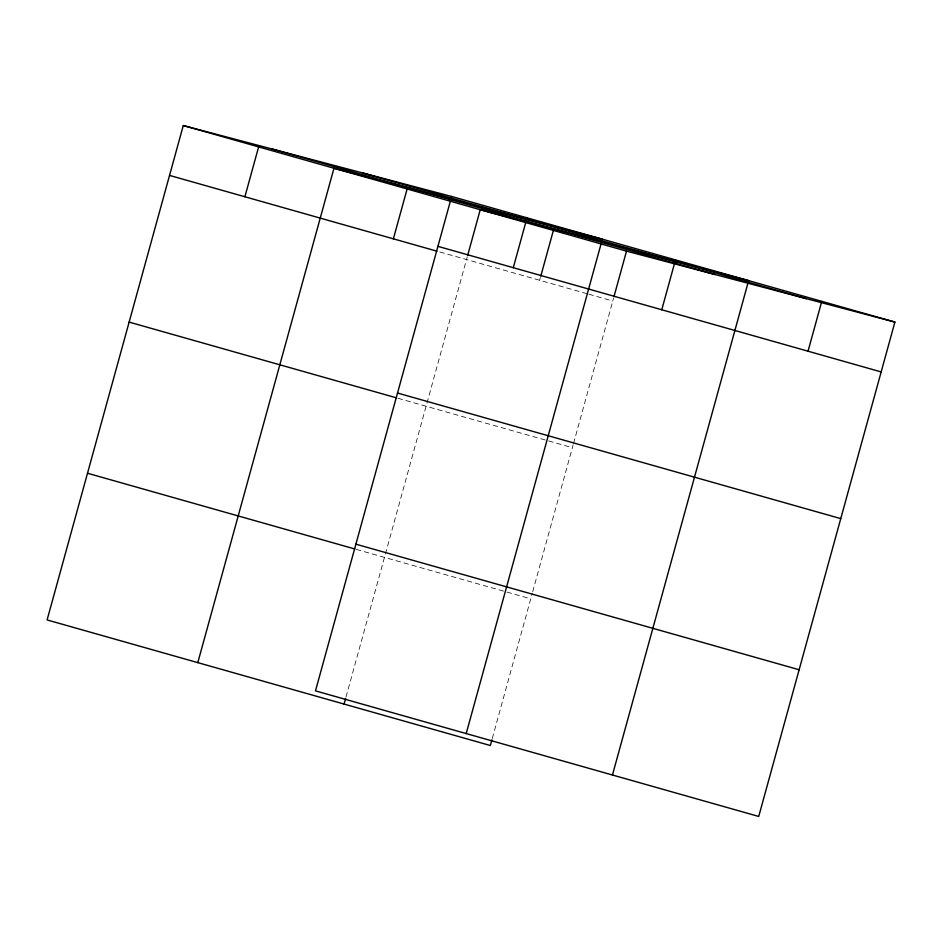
<?xml version="1.0" encoding="UTF-8"?>
<svg xmlns="http://www.w3.org/2000/svg" width="942" height="942" viewBox="0 0 942 942"><rect width="100%" height="100%" fill="white"/><g stroke="black" fill="none" stroke-linecap="round" stroke-linejoin="round"><path stroke-width="0.71" stroke-dasharray="4.71 3.53" d="M346.008 697.021L467.267 256.777M539.636 280.269L540.402 277.501M492.277 738.469L532.301 593.177M532.689 591.764L573.148 444.86M573.537 443.458L613.536 298.225M439.784 251.973L587.455 293.822M588.868 294.222L612.771 300.993M397.971 398.278L572.371 447.685M356.347 549.41L530.735 598.829"/><path stroke-width="1.41" d="M451.665 196.478L315.488 690.863L758.722 816.455L894.9 322.07L451.665 196.478L183.278 125.545L47.1 619.93L490.335 745.522L491.889 739.87M244.896 196.76L258.626 146.905M197.796 662.626L333.974 168.253L602.362 239.186L466.196 733.559M393.379 238.832L407.109 188.977M344.065 704.074L345.62 698.434M467.656 255.4L480.243 209.689L748.631 280.622L612.453 775.007M513.284 267.693L527.014 217.838M540.79 276.112L553.378 230.413M613.925 296.836L626.512 251.137L894.9 322.07M661.767 309.765L675.496 259.91M808.036 351.201L821.765 301.346M363.094 173.081L806.328 298.661M271.849 148.954L715.072 274.546M183.278 125.545L626.512 251.137M437.936 246.345L881.17 371.925M169.536 175.412L436.97 251.184M397.524 393.038L840.759 518.618M129.136 322.105L396.57 397.877M355.899 544.17L799.134 669.762M87.5 473.237L354.934 549.009"/></g></svg>
